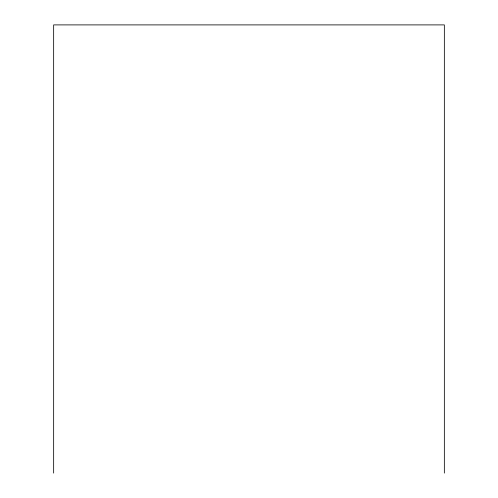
<?xml version="1.0" encoding="UTF-8"?>
<svg xmlns="http://www.w3.org/2000/svg" width="498" height="498" viewBox="0 0 498 498"><rect width="100%" height="100%" fill="white"/><g stroke="black" fill="none" stroke-linecap="round" stroke-linejoin="round"><path stroke-width="0.75" d="M444.347 473.1L444.347 24.9L53.653 24.9L53.653 473.1"/></g></svg>
